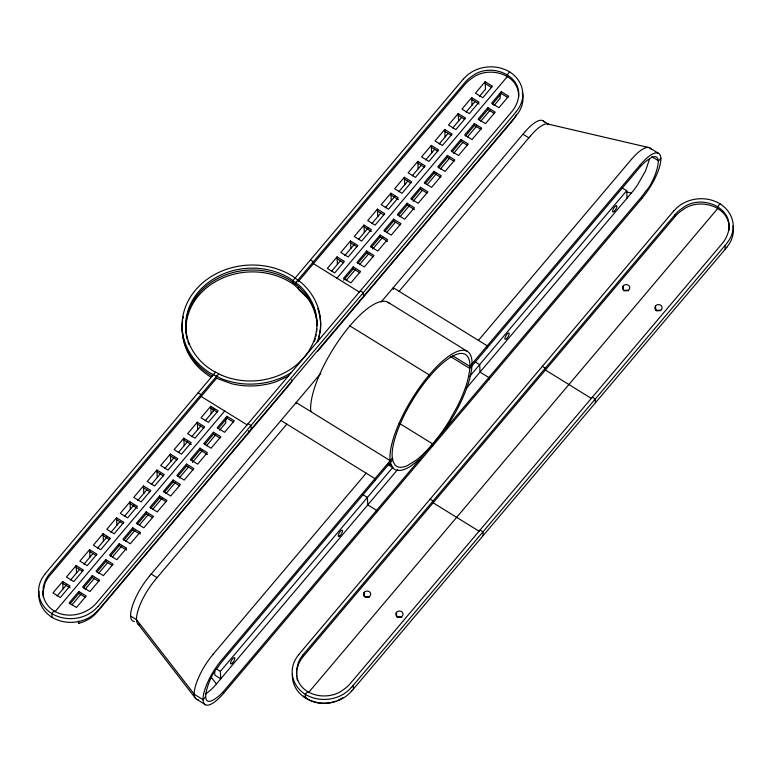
<?xml version="1.0" encoding="UTF-8"?>
<svg xmlns="http://www.w3.org/2000/svg" width="772" height="772" viewBox="0 0 772 772"><rect width="100%" height="100%" fill="white"/><g stroke="black" fill="none" stroke-linecap="round" stroke-linejoin="round"><path stroke-width="1.16" d="M450.443 356.481L469.791 368.447L638.676 168.663A35.763 11.474 -58.3 0 1 644.89 162.139C669.276 142.019 654.212 183.446 646.318 190.404A35.763 11.474 -58.3 0 1 640.191 198.5L225.241 689.386A35.763 11.474 -58.3 0 1 219.026 695.9C194.64 716.03 209.704 674.603 217.598 667.645A35.763 11.474 -58.3 0 1 223.726 659.549L392.61 459.755M42.991 592.346L44.901 583.584A35.763 30.716 -2.9 0 1 49.833 575.507L216.536 378.29L216.44 376.418M728.884 230.51C731.663 206.529 699.239 196.715 682.583 209.984A35.763 30.716 -2.9 0 0 675.162 216.517L303.396 656.316A35.763 30.716 -2.9 0 0 298.465 664.393L296.94 669.633L296.564 674.911M316.655 331.767L316.887 328.814M315.777 336.64L316.163 334.527M649.599 158.752L645.556 170.882L637.508 184.952A35.763 11.474 -58.3 0 1 631.371 193.048L466.172 388.48M318.199 341.253L320.486 329.412A51.724 44.429 -2.9 0 0 320.235 319.125L320.013 317.388M317.253 341.851L317.823 340.404A69.297 59.521 -2.9 0 0 301.418 282.764L292.356 276.038A69.297 59.521 -2.9 0 0 195.509 290.05A69.297 59.521 -2.9 0 0 210.312 373.088L220.628 378.348A69.297 59.521 -2.9 0 0 289.761 373.6L291.189 372.683M445.743 428.528L454.573 414.13A51.724 16.598 -58.3 0 0 460.006 403.746L461.289 401.112A69.297 22.234 -58.3 0 0 470.167 376.89L471.721 368.736L472.03 361.846A69.297 22.234 -58.3 0 0 429.222 374.931A69.297 22.234 -58.3 0 0 389.995 458.896L390.931 464.31L393.083 468.093A69.297 22.234 -58.3 0 0 403.273 469.743L404.663 469.222A51.724 16.598 -58.3 0 0 410.472 466.298L419.678 459.359M45.123 573.799L215.504 372.239M463.412 78.956L293.032 280.516L293.128 282.388M218.621 373.851L49.736 573.644A35.763 30.716 -2.9 0 0 44.805 581.712L43.28 586.952L43 594.093M298.069 281.838L464.773 84.621A35.763 30.716 -2.9 0 1 472.194 78.088C488.387 65.427 519.508 73.687 518.62 96.847M62.667 581.48L52.978 592.954L60.322 597.499L70.02 586.025L62.667 581.48L63.053 588.949M76.139 565.558L66.44 577.031L73.784 581.567L83.482 570.103L76.139 565.558L76.515 573.017M89.6 549.635L79.902 561.099L87.246 565.644L96.944 554.171L89.6 549.635L89.977 557.094M103.062 533.703L93.364 545.177L100.707 549.712L110.406 538.248L103.062 533.703L103.438 541.162M116.524 517.78L106.826 529.245L114.169 533.79L123.867 522.316L116.524 517.78L116.9 525.24M129.985 501.848L120.287 513.322L127.631 517.867L137.329 506.393L129.985 501.848L130.362 509.308M143.447 485.926L133.749 497.39L141.102 501.935L150.791 490.461L143.447 485.926L143.824 493.385M156.909 469.994L147.22 481.467L154.564 486.013L164.262 474.539L156.909 469.994L157.295 477.453M170.38 454.071L160.682 465.535L168.026 470.08L177.724 458.607L170.38 454.071L170.757 461.531M183.842 438.139L174.144 449.613L181.488 454.158L191.186 442.684L183.842 438.139L184.219 445.598M197.304 422.216L187.606 433.69L194.949 438.226L204.648 426.752L197.304 422.216L197.68 429.676M210.766 406.284L201.067 417.758L208.411 422.303L218.109 410.829L210.766 406.284L211.142 413.744M337.046 256.902L327.347 268.376L334.691 272.912L344.389 261.438L337.046 256.902L337.422 264.362M350.507 240.97L340.809 252.444L348.153 256.989L357.851 245.515L350.507 240.97L350.884 248.43M363.969 225.048L354.271 236.521L361.614 241.057L371.313 229.583L363.969 225.048L364.345 232.507M377.431 209.115L367.733 220.589L375.076 225.135L384.774 213.661L377.431 209.115L377.807 216.575M390.893 193.193L381.194 204.667L388.548 209.202L398.236 197.728L390.893 193.193L391.269 200.652M404.354 177.261L394.666 188.735L402.009 193.28L411.708 181.806L404.354 177.261L404.74 184.72M417.826 161.338L408.127 172.812L415.471 177.348L425.169 165.874L417.826 161.338L418.202 168.798M431.287 145.406L421.589 156.88L428.933 161.425L438.631 149.951L431.287 145.406L431.664 152.866M444.749 129.484L435.051 140.958L442.395 145.493L452.093 134.029L444.749 129.484L445.126 136.943M458.211 113.552L448.513 125.025L455.856 129.571L465.555 118.097L458.211 113.552L458.587 121.021M471.673 97.629L461.974 109.103L469.318 113.638L479.016 102.174L471.673 97.629L472.049 105.088M485.134 81.697L475.436 93.171L482.789 97.716L492.488 86.242L485.134 81.697L485.52 89.166L479.547 96.22M57.08 596.003L66.817 584.491M70.541 580.081L79.651 569.302M84.003 564.149L92.987 553.524M97.475 548.226L107.202 536.704M110.936 532.294L119.911 521.669M124.398 516.371L134.135 504.859M137.86 500.439L146.844 489.815M151.322 484.517L160.306 473.892M164.783 468.585L174.52 457.072M178.255 452.662L187.355 441.893M191.717 436.73L200.691 426.105M205.178 420.808L214.799 409.421M331.449 271.416L340.433 260.791M344.92 255.493L354.647 243.981M358.382 239.561L368.109 228.049M371.843 223.639L380.828 213.014M385.305 207.707L395.042 196.194M398.767 191.784L407.751 181.159M412.229 175.862L421.213 165.237M425.7 159.929L434.675 149.305M439.162 144.007L448.136 133.382M452.624 128.075L461.724 117.305M466.085 112.152L475.07 101.528M295.888 284.414L295.801 282.542L464.686 82.758A35.763 30.716 -2.9 0 1 472.107 76.216C491.426 60.776 527.971 77.046 516.622 103.747A35.763 30.716 -2.9 0 1 511.691 111.815L96.741 602.71A35.763 30.716 -2.9 0 1 89.32 609.243C79.034 616.017 64.78 617.455 54.03 610.903L51.869 613.451L52.062 617.185M509.559 72.008L507.397 74.566L507.493 76.428L336.939 278.19M54.899 611.849L224.681 411.003M78.831 591.477L69.133 602.951L76.476 607.487L86.174 596.023L78.831 591.477L78.927 593.34L69.972 603.936M92.293 575.545L82.594 587.019L89.938 591.564L99.636 580.09L92.293 575.545L92.389 577.417L83.434 588.003M105.754 559.623L96.056 571.097L103.4 575.632L113.098 564.168L105.754 559.623L105.851 561.485L96.896 572.081M119.216 543.691L109.518 555.164L116.871 559.71L126.569 548.236L119.216 543.691L119.313 545.563L110.367 556.149M132.688 527.768L122.989 539.242L130.333 543.778L140.031 532.313L132.688 527.768L132.774 529.631L123.829 540.226M146.149 511.836L136.451 523.31L143.795 527.855L153.493 516.381L146.149 511.836L146.236 513.708L137.291 524.294M159.611 495.913L149.913 507.387L157.256 511.923L166.955 500.459L159.611 495.913L159.707 497.776L150.752 508.372M173.073 479.991L163.375 491.455L170.718 496L180.416 484.526L173.073 479.991L173.169 481.853L164.214 492.44M186.535 464.059L176.836 475.533L184.18 480.078L193.878 468.604L186.535 464.059L186.631 465.921L177.676 476.517M199.996 448.136L190.298 459.601L197.651 464.146L207.34 452.672L199.996 448.136L200.093 449.999L191.138 460.585M213.458 432.204L203.769 443.678L211.113 448.223L220.811 436.749L213.458 432.204L213.554 434.067L204.609 444.662M226.929 416.282L217.231 427.746L224.575 432.291L234.273 420.817L226.929 416.282L227.016 418.144L218.071 428.73M353.2 266.89L343.501 278.364L350.855 282.909L360.543 271.435L353.2 266.89L353.296 268.752L343.598 280.226M366.661 250.968L356.973 262.432L364.316 266.977L374.015 255.503L366.661 250.968L366.758 252.83L357.812 263.416M380.133 235.035L370.435 246.509L377.778 251.054L387.476 239.581L380.133 235.035L380.22 236.898L371.274 247.494M393.595 219.113L383.896 230.577L391.24 235.122L400.938 223.648L393.595 219.113L393.681 220.975L384.736 231.561M407.056 203.181L397.358 214.655L404.702 219.2L414.4 207.726L407.056 203.181L407.153 205.043L398.198 215.639M420.518 187.258L410.82 198.732L418.163 203.268L427.862 191.794L420.518 187.258L420.615 189.121L411.659 199.707M433.98 171.326L424.282 182.8L431.625 187.345L441.323 175.871L433.98 171.326L434.076 173.198L425.121 183.784M447.442 155.404L437.743 166.877L445.097 171.413L454.785 159.939L447.442 155.404L447.538 157.266L438.583 167.852M460.903 139.471L451.215 150.945L458.558 155.49L468.257 144.017L460.903 139.471L461 141.344L452.054 151.93M474.375 123.549L464.676 135.023L472.02 139.558L481.718 128.084L474.375 123.549L474.462 125.411L465.516 135.997M487.836 107.617L478.138 119.091L485.482 123.636L495.18 112.162L487.836 107.617L487.933 109.489L478.978 120.075M501.298 91.694L491.6 103.168L498.944 107.704L508.642 96.239L501.298 91.694L501.395 93.557L492.44 104.152M71.931 604.901L81.253 593.871M85.142 589.268L94.474 578.238M98.353 573.635L107.684 562.605M112.345 557.085L121.677 546.055M125.566 541.452L134.888 530.422M139.558 524.902L148.108 514.789M152.769 509.269L162.091 498.229M165.98 493.636L175.312 482.606M179.2 478.003L188.522 466.973M192.411 462.37L202.515 450.414M206.404 445.82L215.726 434.781M219.615 430.187L225.839 422.834L225.607 418.356M346.3 280.313L355.631 269.283M359.511 264.69L368.842 253.65M372.731 249.057L382.835 237.1M386.724 232.497L395.274 222.384M399.935 216.864L409.266 205.834M413.145 201.231L422.477 190.201M427.138 184.682L436.469 173.652M440.358 169.049L449.68 158.019M453.569 153.416L462.891 142.386M467.562 136.866L476.884 125.836M480.773 121.233L490.104 110.203M493.983 105.6L500.208 98.247L499.976 93.769M98.015 606.502L516.304 111.66M98.198 610.237L516.487 115.385M291.546 379.766L291.662 382.005L97.214 612.032A35.763 30.716 -2.9 0 1 89.793 618.565L84.466 621.45L78.715 623.409L78.252 621.296M317.717 351.173L512.164 121.146A35.763 30.716 -2.9 0 0 516.333 114.767M149.536 575.989L320.872 373.281M381.059 302.093L524.651 132.224M155.413 579.618L286.837 424.137M399.095 291.333L530.518 135.853M213.149 654.212L366.16 473.188M478.428 340.384L631.438 159.36M392.34 458.095L221.96 659.655A33.08 10.615 -58.3 0 0 203.026 699.857A33.08 10.615 -58.3 0 0 223.658 693.159M640.249 164.812L469.868 366.372L452.556 355.67M214.655 670.936L214.867 675.191L220.744 678.829L220.367 671.37L392.774 467.407M469.656 376.456L626.681 190.694L621.778 187.673M205.275 697.193L203.113 699.741L194.303 694.298L136.567 619.704L130.69 616.075M205.622 694.047L210.216 690.448A35.763 11.474 -58.3 0 0 216.43 683.934L397.783 469.386M660.803 158.299L658.641 160.856L651.78 156.62M223.658 693.227L641.957 198.385M298.687 654.617L673.802 210.852M296.689 676.648L296.583 669.527L298.368 662.53A35.763 30.716 -2.9 0 1 303.3 654.453L675.066 214.645A35.763 30.716 -2.9 0 1 682.487 208.112C701.806 192.672 738.35 208.932 727.002 235.643A35.763 30.716 -2.9 0 1 722.071 243.711L350.305 683.519A35.763 30.716 -2.9 0 1 342.884 690.052C327.579 701.594 299.121 696.006 296.602 674.776M307.594 691.712L305.432 694.269L305.625 697.994M719.938 203.905L717.777 206.452L717.873 208.324L308.462 692.658M351.569 687.321L726.684 243.556M351.762 691.046L726.877 247.281M290.233 382.922L291.662 382.005M343.26 697.512L337.933 700.397M288.825 376.012L276.386 381.58A51.724 44.429 -2.9 0 1 264.883 384.601L261.891 385.151A69.297 59.521 -2.9 0 1 231.976 383.829L216.536 378.29M336.052 701.159C326.305 704.807 314.493 704.267 306.03 697.782M548.004 124.07L648.924 147.577M626.681 191.958L631.371 193.048M212.435 376.089L210.409 374.951A69.297 59.521 -2.9 0 1 182.578 320.795M649.58 147.828L658.391 153.281M485.231 83.569L491.658 87.545M501.395 93.557L507.822 97.533M542.784 120.683L548.66 124.321M471.769 99.491L479.113 104.037M487.933 109.489L494.418 113.494M522.972 134.203L528.849 137.831M458.307 115.424L464.676 119.361M474.462 125.411L480.956 129.426M444.846 131.346L451.205 135.283M461 141.344L467.494 145.348M431.384 147.278L437.743 151.215M447.538 157.266L454.023 161.28M417.913 163.201L424.282 167.138M434.076 173.198L440.561 177.203M404.451 179.133L410.82 183.06M420.615 189.121L427.099 193.135M390.989 195.055L398.333 199.601M407.153 205.043L414.496 209.588M377.527 210.988L383.896 214.915M393.681 220.975L400.176 224.99M364.066 226.91L371.409 231.455M380.22 236.898L387.573 241.443M350.604 242.833L356.963 246.77M366.758 252.83L373.252 256.844M542.378 366.333L545.312 368.147L545.408 370.01L591.391 398.448M592.317 397.213L595.26 399.027L595.444 402.762M337.142 258.765L343.501 262.702M353.296 268.752L359.781 272.767M388.104 302.363L467.427 351.414M310.402 259.981L313.335 261.795L313.432 263.657L359.424 292.096M360.35 290.861L363.284 292.675L363.477 296.409M474.751 361.605L479.653 364.625L480.03 372.094L488.84 377.537L488.937 379.409M349.89 325.88L429.222 374.931L429.309 376.804A65.649 21.066 -58.3 0 0 392.157 456.339L393.035 461.473L395.081 465.053A65.649 21.066 -58.3 0 0 407.336 465.641L416.127 460.228A65.649 21.066 -58.3 0 0 448.976 421.367L457.294 406.535A65.649 21.066 -58.3 0 0 468.112 378.656L469.579 370.927L469.868 364.403A65.649 21.066 -58.3 0 0 429.309 376.804M399.153 423.191L432.716 443.948L432.812 445.811M390.178 460.652L296.168 402.521L296.294 403.669M388.393 463.403L391.327 465.226M387.795 464.532L392.697 467.562M430.11 499.137L433.053 500.951L433.15 502.823L479.132 531.252M480.059 530.017L483.002 531.84L483.185 535.565M280.96 420.508L374.98 478.64L375.067 480.502M198.143 392.784L201.077 394.598L201.174 396.47L247.156 424.899M248.092 423.664L251.025 425.488L251.218 429.213M362.493 494.408L367.395 497.438L367.771 504.898L376.582 510.35L376.678 512.212M210.862 408.147L217.289 412.123M227.016 418.144L233.443 422.12M197.4 424.079L203.76 428.016M213.554 434.067L220.049 438.081M183.939 440.001L191.282 444.547M200.093 449.999L207.436 454.534M170.467 455.934L176.894 459.909M186.631 465.921L193.058 469.897M157.005 471.856L163.432 475.832M173.169 481.853L179.596 485.829M143.544 487.788L149.971 491.764M159.707 497.776L166.134 501.752M130.082 503.711L137.426 508.256M146.236 513.708L152.663 517.684M116.62 519.643L123.047 523.619M132.774 529.631L139.201 533.606M103.159 535.565L109.585 539.541M119.313 545.563L126.656 550.098M151.206 574.001L157.083 577.639M89.697 551.497L96.056 555.435M105.851 561.485L112.336 565.5M76.225 567.42L82.594 571.357M92.389 577.417L98.874 581.422M216.45 668.948L220.367 671.37M62.764 583.352L70.107 587.888M78.927 593.34L85.412 597.354M196.706 699.316L205.526 704.768M54.03 610.903C48.067 607.274 43.782 600.944 43.039 593.967M303.753 695.9L305.065 697.077M308.317 298.793L298.446 289.297L298.33 287.059M211.306 677.324L216.43 683.934M137.879 623.863L195.625 698.457M296.959 678.356L297.345 680.036M43.396 597.538L42.904 592.23M310.855 411.601L310.662 409.845A69.297 22.234 -58.3 0 1 342.797 334.845A69.297 22.234 -58.3 0 1 389.619 303.599M725.014 245.535L725.197 249.26M675.066 214.645L675.162 216.517M655.534 305.886L655.766 310.363M626.681 190.694L627.057 198.163M623.216 285.901L623.438 290.378M487.335 347.699L487.238 345.837L393.218 287.695L393.315 289.568M396.47 612.36L396.692 616.838M364.152 592.375L364.374 596.852M353.248 685.333L353.431 689.068M303.3 654.453L303.396 656.316M248.449 430.757L248.555 432.995M213.188 408.957L213.304 411.196M140.031 532.313L140.118 534.176M78.609 621.171L78.715 623.409M316.945 323.014L317.012 325.89M726.577 243.479A33.08 28.419 -2.9 0 0 720.035 203.789A33.08 28.419 -2.9 0 0 673.917 210.92M733.062 226.022A33.08 28.419 -2.9 0 1 726.761 247.214M351.463 687.244A33.08 28.419 -2.9 0 1 305.345 694.375M305.336 694.375A33.08 28.419 -2.9 0 1 298.803 654.685M351.646 690.979A33.08 28.419 -2.9 0 1 305.529 698.11A33.08 28.419 -2.9 0 1 292.405 674.043M624.162 290.899A3.648 3.136 -2.9 0 1 628.601 290.764M656.48 310.884A3.648 3.136 -2.9 0 1 660.919 310.74M365.909 596.939A3.648 3.136 -2.9 0 1 369.527 597.238M397.416 617.359A3.648 3.136 -2.9 0 1 401.845 617.224M640.258 164.89A33.08 10.615 -58.3 0 1 660.89 158.192A33.08 10.615 -58.3 0 1 641.947 198.317M530.528 135.92A33.08 10.615 -58.3 0 1 549.268 124.649M631.448 159.437A33.08 10.615 -58.3 0 1 651.134 149.237M524.651 132.292A33.08 10.615 -58.3 0 1 544.347 122.092M155.413 579.695A33.08 10.615 -58.3 0 0 136.47 619.819A33.08 10.615 -58.3 0 0 139.616 625.002M213.149 654.28A33.08 10.615 -58.3 0 0 194.206 694.404A33.08 10.615 -58.3 0 0 198.086 699.712M149.536 576.057A33.08 10.615 -58.3 0 0 130.593 616.181A33.08 10.615 -58.3 0 0 134.473 621.489M315.294 338.57A65.649 56.395 -2.9 0 1 314.416 341.436M188.908 344.399A65.649 56.395 -2.9 0 1 187.943 341.571M187.403 339.67A65.649 56.395 -2.9 0 1 215.504 279.696A65.649 56.395 -2.9 0 1 290.291 280.458L298.88 286.837L306.03 294.412A65.649 56.395 -2.9 0 1 316.916 321.924M182.877 318.73A69.297 59.521 -2.9 0 1 183.273 316.674M317.784 308.443A69.297 59.521 -2.9 0 1 319.907 316.52M210.505 376.823A69.297 59.521 -2.9 0 1 182.549 323.7M186.65 337.682A65.649 56.395 -2.9 0 1 186.341 335.733M186.033 332.79A65.649 56.395 -2.9 0 1 222.558 278.065A65.649 56.395 -2.9 0 1 294.846 285.35L306.127 296.274A65.649 56.395 -2.9 0 1 317.012 323.796M463.528 79.024A33.08 28.419 -2.9 0 1 509.645 71.892A33.08 28.419 -2.9 0 1 516.188 111.593M522.297 92.302A33.08 28.419 -2.9 0 1 516.381 115.317M39.034 591.371A33.08 28.419 -2.9 0 0 51.965 617.291A33.08 28.419 -2.9 0 0 98.083 610.16M45.239 573.876A33.08 28.419 -2.9 0 0 51.772 613.566A33.08 28.419 -2.9 0 0 97.899 606.435M222.249 375.51L212.474 370.531A65.649 56.395 -2.9 0 1 198.452 291.864A65.649 56.395 -2.9 0 1 290.195 278.595L298.783 284.964A65.649 56.395 -2.9 0 1 304.216 357.262A65.649 56.395 -2.9 0 1 222.249 375.51M623.998 290.272A3.648 3.136 -2.9 0 0 629.778 288.014A3.648 3.136 -2.9 0 0 624.693 284.868A3.648 3.136 -2.9 0 0 623.998 290.272M656.316 310.257A3.648 3.136 -2.9 0 0 662.096 307.999A3.648 3.136 -2.9 0 0 657.011 304.853A3.648 3.136 -2.9 0 0 656.316 310.257M397.252 616.731A3.648 3.136 -2.9 0 0 403.032 614.473A3.648 3.136 -2.9 0 0 397.947 611.327A3.648 3.136 -2.9 0 0 397.252 616.731M364.934 596.746A3.648 3.136 -2.9 0 0 370.714 594.488A3.648 3.136 -2.9 0 0 365.619 591.342A3.648 3.136 -2.9 0 0 364.934 596.746M614.28 211.248A3.648 1.168 -58.3 0 0 616.809 205.834A3.648 1.168 -58.3 0 0 613.161 209.27A3.648 1.168 -58.3 0 0 614.28 211.248M232.208 663.254A3.648 1.168 -58.3 0 0 234.736 657.841A3.648 1.168 -58.3 0 0 231.079 661.276A3.648 1.168 -58.3 0 0 232.208 663.254M339.912 535.816A3.648 1.168 -58.3 0 0 342.44 530.403A3.648 1.168 -58.3 0 0 338.783 533.838A3.648 1.168 -58.3 0 0 339.912 535.816M506.577 338.647A3.648 1.168 -58.3 0 0 509.105 333.234A3.648 1.168 -58.3 0 0 505.448 336.669A3.648 1.168 -58.3 0 0 506.577 338.647"/></g></svg>
